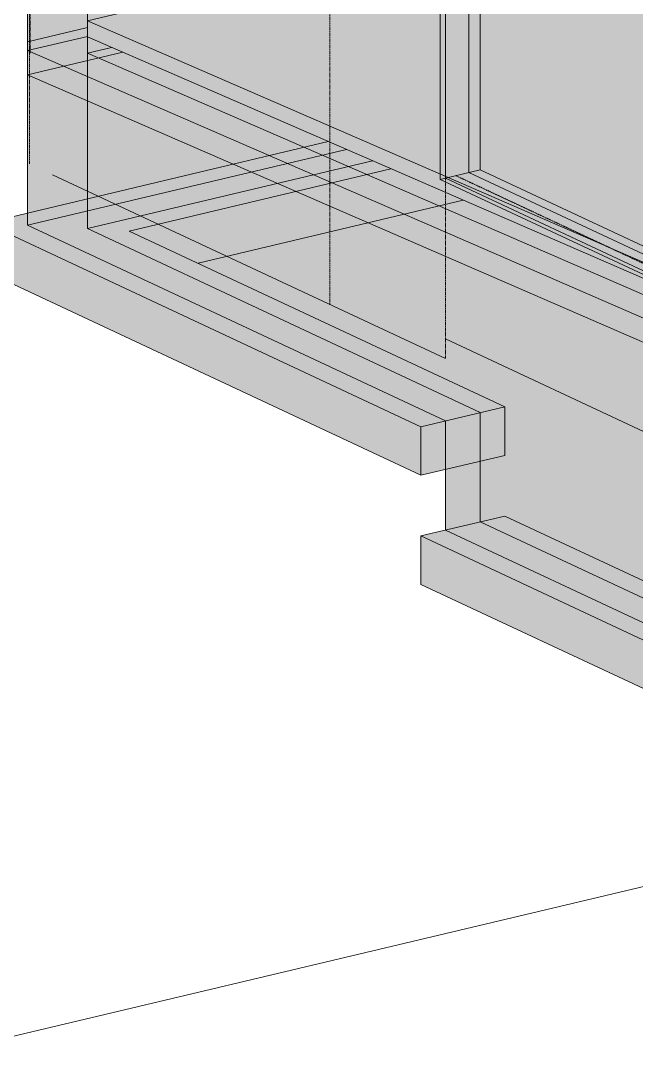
# Model space of a CAD drawing. Header units: inches. Extents: x -8719 to -3484, y -2874 to 4085.
# Drawn here: x -7245.1 to -7101.5, y -2491.1 to -2251.1 of the extents above; entities that cross this region are included whole.
import ezdxf

# ---------------------------------------------------------------- set-up
doc = ezdxf.new("R2010")
doc.units = ezdxf.units.IN
doc.header["$MEASUREMENT"] = 0
doc.linetypes.add('Dash 1_16_', pattern=[0.125, 0.0625, -0.0625])
for name, color, linetype, lineweight in [('A-DETL-1', 90, 'Dash 1_16_', 9), ('A-FLOR', 192, 'Continuous', 13), ('C-BLDG-PADS', 91, 'Continuous', 9), ('G-ANNO-SYMB', 111, 'Continuous', 9), ('I-WALL', 2, 'Continuous', 13), ('S-FNDN', 32, 'Continuous', 13)]:
    doc.layers.add(name, color=color, linetype=linetype, lineweight=lineweight)
for name, color, linetype, lineweight, transparency in [('A-WALL-PATT-3', 25, 'Continuous', 13, 0.4), ('C-BLDG-PADS-1', 91, 'Continuous', 9, 0.4), ('I-WALL-1', 2, 'Continuous', 13, 0.4), ('S-FNDN-2', 25, 'Continuous', 13, 0.4)]:
    doc.layers.add(name, color=color, linetype=linetype, lineweight=lineweight, transparency=transparency)

msp = doc.modelspace()

# ---------------------------------------------------------------- hatches: boundary and pattern name
at = {"layer": 'A-WALL-PATT-3'}
h = msp.add_hatch(color=256, dxfattribs=at)
h.paths.add_polyline_path([(-7237.69, -2294.52), (-7195.55, -2284.52), (-7237.69, -2266.23), (-7237.69, -2286.97)], flags=0)
h.paths.add_polyline_path([(-7237.69, -2256.68), (-7229.55, -2254.75), (-7229.55, -2251.1), (-7211.75, -2246.88), (-7211.93, -2246.8), (-7211.93, -2243.03), (-7206.13, -2241.65), (-7206.13, -2187.08), (-7235.55, -2173.31), (-7237.69, -2173.82), (-7237.69, -2253.03)], flags=0)
h.paths.add_polyline_path([(-7206.13, -2182.85), (-7206.13, -2166.33), (-7229.55, -2171.89), (-7225.42, -2173.82)], flags=0)
h = msp.add_hatch(color=256, dxfattribs=at)
h.paths.add_polyline_path([(-7243.49, -2295.89), (-7237.69, -2294.52), (-7237.69, -2266.23), (-7243.49, -2263.71), (-7243.49, -2271.1)], flags=0)
h.paths.add_polyline_path([(-7243.49, -2258.06), (-7237.69, -2256.68), (-7237.69, -2173.82), (-7243.49, -2171.11), (-7243.49, -2252.89)], flags=0)
h = msp.add_hatch(color=256, dxfattribs=at)
h.paths.add_polyline_path([(-7146.04, -2329.84), (-7146.04, -2306), (-7164.07, -2298.18), (-7197.01, -2306), (-7147.27, -2329.27)], flags=0)
h.paths.add_polyline_path([(-7206.13, -2241.65), (-7147.27, -2227.69), (-7147.27, -2216.13), (-7206.13, -2188.59), (-7206.13, -2230.61)], flags=0)
h = msp.add_hatch(color=256, dxfattribs=at)
h.paths.add_polyline_path([(-7197.01, -2306), (-7164.07, -2298.18), (-7185.19, -2289.02), (-7217.12, -2296.59), (-7199.66, -2304.76)], flags=0)
h.paths.add_polyline_path([(-7146.04, -2291.11), (-7146.04, -2285.38), (-7147.27, -2288.06), (-7147.27, -2227.69), (-7206.13, -2241.65), (-7206.13, -2245.54), (-7229.55, -2251.1), (-7229.55, -2254.87), (-7147.27, -2290.58)], flags=0)
for points in [[(-7147.27, -2288.06), (-7146.04, -2285.38), (-7146.04, -2227.4), (-7147.27, -2227.69), (-7147.27, -2286.97)], [(-7178.98, -2280.59), (-7173.35, -2279.26), (-7222.21, -2258.06), (-7229.55, -2258.06), (-7229.55, -2258.64), (-7190.95, -2275.39)], [(-7195.55, -2284.52), (-7178.98, -2280.59), (-7229.55, -2258.64), (-7229.55, -2259.95), (-7237.69, -2259.95), (-7237.69, -2266.23), (-7201.45, -2281.96)], [(-7168.62, -2285.08), (-7163, -2283.75), (-7173.35, -2279.26), (-7178.98, -2280.59), (-7171.27, -2283.93)], [(-7185.19, -2289.02), (-7168.62, -2285.08), (-7178.98, -2280.59), (-7195.55, -2284.52), (-7187.38, -2288.06)], [(-7047.6, -2333.83), (-7137.9, -2291.59), (-7137.9, -2294.64), (-7072.28, -2323.12)], [(-7237.69, -2301.47), (-7237.69, -2294.52), (-7243.49, -2295.89), (-7243.49, -2298.76), (-7239.33, -2300.7)], [(-7146.04, -2344.35), (-7146.04, -2334.58), (-7203.74, -2307.59), (-7197.01, -2306), (-7217.12, -2296.59), (-7237.69, -2301.47), (-7147.27, -2343.78)], [(-7146.04, -2334.58), (-7146.04, -2329.84), (-7197.01, -2306), (-7203.74, -2307.59), (-7147.27, -2334.01)], [(-6995.81, -2395.54), (-6995.81, -2369.25), (-6998.71, -2369.94), (-7137.9, -2309.54), (-7137.9, -2329.07), (-7001.51, -2392.87)], [(-6995.81, -2430.33), (-6995.81, -2395.54), (-7137.9, -2329.07), (-7137.9, -2338.39), (-7132.2, -2341.06), (-7132.2, -2352.38), (-7146.04, -2355.66), (-7146.04, -2369.8), (-7132.2, -2366.52), (-7001.51, -2427.66)]]:
    msp.add_hatch(color=256, dxfattribs=at).paths.add_polyline_path(points, flags=0)
h = msp.add_hatch(color=256, dxfattribs=at)
h.paths.add_polyline_path([(-7237.69, -2301.47), (-7185.19, -2289.02), (-7195.55, -2284.52), (-7237.69, -2294.52), (-7237.69, -2300.09)], flags=0)
h.paths.add_polyline_path([(-7211.75, -2246.88), (-7206.13, -2245.54), (-7206.13, -2241.65), (-7211.93, -2243.03), (-7211.93, -2246.8)], flags=0)
h = msp.add_hatch(color=256, dxfattribs=at)
h.paths.add_polyline_path([(-6995.81, -2440.09), (-6995.81, -2430.33), (-7132.2, -2366.52), (-7146.04, -2369.8), (-6998.71, -2438.73)], flags=0)
h.paths.add_polyline_path([(-7146.04, -2355.66), (-7132.2, -2352.38), (-7132.2, -2341.06), (-7137.9, -2338.39), (-7137.9, -2342.41), (-7146.04, -2344.35), (-7146.04, -2354.81)], flags=0)
at = {"layer": 'C-BLDG-PADS-1'}
h = msp.add_hatch(color=256, dxfattribs=at)
h.paths.add_polyline_path([(-6995.81, -2363.6), (-6990.57, -2362.35), (-6995.81, -2360.08), (-6995.81, -2362.35)], flags=0)
h.paths.add_polyline_path([(-7146.04, -2300.09), (-7144.21, -2300.09), (-7144.29, -2299.54), (-7137.9, -2299.54), (-7137.9, -2298.42), (-7146.04, -2294.88), (-7146.04, -2299.54)], flags=0)
h.paths.add_polyline_path([(-7237.69, -2259.95), (-7229.55, -2259.95), (-7229.55, -2254.75), (-7237.69, -2256.68), (-7237.69, -2258.68)], flags=0)
h = msp.add_hatch(color=256, dxfattribs=at)
h.paths.add_polyline_path([(-6990.57, -2362.35), (-6990.56, -2362.35), (-6990.56, -2361.37), (-6995.81, -2358.92), (-6995.81, -2360.08), (-6993.43, -2361.11)], flags=0)
h.paths.add_polyline_path([(-7137.9, -2298.42), (-7137.9, -2294.64), (-7141.87, -2292.92), (-7146.04, -2293.91), (-7146.04, -2294.88), (-7138.37, -2298.21)], flags=0)
h.paths.add_polyline_path([(-7222.21, -2258.06), (-7229.55, -2254.87), (-7229.55, -2258.06)], flags=0)
h = msp.add_hatch(color=256, dxfattribs=at)
h.paths.add_polyline_path([(-6998.71, -2364.28), (-6995.81, -2363.6), (-6995.81, -2360.08), (-7137.9, -2298.42), (-7137.9, -2303.88), (-7003.16, -2362.35)], flags=0)
h.paths.add_polyline_path([(-7146.04, -2300.35), (-7146.04, -2294.88), (-7147.49, -2294.25), (-7155.64, -2296.18), (-7146.64, -2300.09)], flags=0)
h.paths.add_polyline_path([(-7237.69, -2260.57), (-7237.69, -2256.68), (-7243.49, -2258.06), (-7239.13, -2259.95)], flags=0)
h = msp.add_hatch(color=256, dxfattribs=at)
h.paths.add_polyline_path([(-6998.71, -2369.94), (-6998.71, -2364.28), (-7137.9, -2303.88), (-7137.9, -2309.54), (-7003.87, -2367.7)], flags=0)
h.paths.add_polyline_path([(-7146.04, -2306), (-7146.04, -2300.35), (-7155.64, -2296.18), (-7164, -2298.21), (-7147.27, -2305.47)], flags=0)
h.paths.add_polyline_path([(-7237.69, -2266.23), (-7237.69, -2260.57), (-7243.49, -2258.06), (-7243.49, -2263.71), (-7241.07, -2264.77)], flags=0)
for points in [[(-7147.49, -2294.25), (-7146.04, -2293.91), (-7146.04, -2291.11), (-7163, -2283.75), (-7168.62, -2285.08), (-7156.26, -2290.45)], [(-7164.07, -2298.18), (-7155.64, -2296.18), (-7176.76, -2287.02), (-7185.19, -2289.02), (-7170.82, -2295.25)], [(-7155.64, -2296.18), (-7147.49, -2294.25), (-7168.62, -2285.08), (-7176.76, -2287.02), (-7163.41, -2292.81)], [(-7146.04, -2293.91), (-7141.87, -2292.92), (-7146.04, -2291.11)]]:
    msp.add_hatch(color=256, dxfattribs=at).paths.add_polyline_path(points, flags=0)
h = msp.add_hatch(color=256, dxfattribs=at)
h.paths.add_polyline_path([(-6995.81, -2360.08), (-6995.81, -2358.92), (-7073.04, -2322.79), (-7137.9, -2294.64), (-7137.9, -2298.42), (-6998.71, -2358.82)], flags=0)
h.paths.add_polyline_path([(-7146.04, -2294.88), (-7146.04, -2293.91), (-7147.49, -2294.25), (-7147.27, -2294.35)], flags=0)
at = {"layer": 'I-WALL-1'}
h = msp.add_hatch(color=256, dxfattribs=at)
h.paths.add_polyline_path([(-6985.16, -2357.3), (-6939.24, -2346.41), (-6939.24, -2329.58), (-6938.02, -2329.29), (-6931.79, -2332.2), (-6930.64, -2331.93), (-6930.64, -2332.74), (-6914.15, -2340.45), (-6883.74, -2333.24), (-6883.74, -2311.5), (-7095.96, -2219.41), (-7119.38, -2224.96), (-7125.18, -2222.45), (-7137.9, -2225.46), (-7137.9, -2285.84), (-6985.16, -2357.3)], flags=0)
h.paths.add_polyline_path([(-6875.59, -2331.31), (-6856.97, -2326.89), (-6856.97, -2323.72), (-6876.38, -2314.7), (-6876.65, -2314.58), (-6876.65, -2326.5), (-6876.04, -2326.36), (-6876.04, -2331.09), (-6875.59, -2331.31)], flags=0)
at = {"layer": 'S-FNDN'}
for points in [[(-7239.33, -2304.72), (-7233.63, -2303.37), (-7243.49, -2298.76), (-7243.49, -2295.89), (-7253.26, -2298.21), (-7241.07, -2303.91)], [(-7239.33, -2316.04), (-7239.33, -2304.72), (-7253.26, -2298.21), (-7253.26, -2309.52), (-7241.07, -2315.22)], [(-7151.75, -2345.7), (-7146.04, -2344.35), (-7233.63, -2303.37), (-7239.33, -2304.72), (-7154.64, -2344.35)], [(-7151.75, -2357.01), (-7151.75, -2345.7), (-7239.33, -2304.72), (-7239.33, -2316.04), (-7156.46, -2354.81)], [(-7151.75, -2357.01), (-7146.04, -2355.66), (-7146.04, -2344.35), (-7151.75, -2345.7), (-7151.75, -2354.81)], [(-7001.51, -2441.44), (-6995.81, -2440.09), (-7146.04, -2369.8), (-7151.75, -2371.16), (-7004.4, -2440.09)], [(-7001.51, -2452.76), (-7001.51, -2441.44), (-7151.75, -2371.16), (-7151.75, -2382.47), (-7025.7, -2441.44)]]:
    msp.add_hatch(color=256, dxfattribs=at).paths.add_polyline_path(points, flags=0)
at = {"layer": 'S-FNDN-2'}
for points in [[(-7146.04, -2287.77), (-7137.9, -2285.84), (-7137.9, -2225.46), (-7146.04, -2227.4), (-7146.04, -2287.34)], [(-6993.2, -2357.44), (-6987.66, -2356.13), (-7137.9, -2285.84), (-7137.9, -2291.59), (-7047.6, -2333.83), (-6995.64, -2356.38)], [(-7137.9, -2309.54), (-7137.9, -2299.54), (-7144.29, -2299.54), (-7144.21, -2300.09), (-7146.04, -2300.09), (-7146.04, -2306), (-7143.14, -2307.27)], [(-7137.9, -2338.39), (-7137.9, -2309.54), (-7146.04, -2306), (-7146.04, -2334.58), (-7138.54, -2338.09)]]:
    msp.add_hatch(color=256, dxfattribs=at).paths.add_polyline_path(points, flags=0)
h = msp.add_hatch(color=256, dxfattribs=at)
h.paths.add_polyline_path([(-7146.04, -2344.35), (-7137.9, -2342.41), (-7137.9, -2338.39), (-7146.04, -2334.58), (-7146.04, -2342.41)], flags=0)
h.paths.add_polyline_path([(-7137.9, -2294.64), (-7137.9, -2285.84), (-7146.04, -2287.77), (-7146.04, -2291.11), (-7145.51, -2291.34)], flags=0)

# ---------------------------------------------------------------- linework, layer by layer
at = {"layer": 'A-DETL-1'}
for p, q in [((-7243.06, -2171.31), (-7243.06, -2284.46)), ((-7242.88, -2170.96), (-7242.88, -2257.91)), ((-7173.02, -2204.08), (-7173.02, -2317.22)), ((-7146.04, -2216.7), (-7146.04, -2288.64)), ((-7242.88, -2257.91), (-7242.88, -2258.65)), ((-7143.6, -2287.19), (-6883.74, -2408.76)), ((-7146.04, -2288.64), (-7146.04, -2329.84))]:
    msp.add_line(p, q, dxfattribs=at)
at = {"layer": 'A-FLOR'}
for p, q in [((-7229.55, -2254.87), (-6990.56, -2358.58)), ((-7229.55, -2258.64), (-7223.93, -2257.31)), ((-6990.57, -2362.35), (-7229.55, -2258.64))]:
    msp.add_line(p, q, dxfattribs=at)
at = {"layer": 'C-BLDG-PADS'}
for p, q in [((-7229.55, -2254.75), (-7243.49, -2258.06)), ((-7243.49, -2258.06), (-6998.71, -2364.28)), ((-7243.49, -2263.71), (-7221.3, -2258.45)), ((-6998.71, -2369.94), (-7243.49, -2263.71))]:
    msp.add_line(p, q, dxfattribs=at)
at = {"layer": 'G-ANNO-SYMB'}
msp.add_line((-6850.73, -2393.75), (-7391.22, -2521.97), dxfattribs=at)
at = {"layer": 'I-WALL'}
for p, q in [((-7147.27, -2188.47), (-7147.27, -2288.06)), ((-7140.55, -2286.47), (-7140.55, -2188.64)), ((-6883.74, -2406.61), (-7140.55, -2286.47)), ((-7147.27, -2288.06), (-7146.04, -2287.77)), ((-7147.27, -2288.06), (-6882.76, -2411.81))]:
    msp.add_line(p, q, dxfattribs=at)
at = {"layer": 'S-FNDN'}
for p, q in [((-7229.55, -2299.54), (-7229.55, -2148.83)), ((-7243.49, -2298.76), (-7243.49, -2171.11)), ((-7137.9, -2188.01), (-7137.9, -2285.84)), ((-7146.04, -2287.77), (-7146.04, -2216.7)), ((-7206.13, -2245.54), (-7229.55, -2251.1)), ((-7229.55, -2251.1), (-6990.56, -2354.81)), ((-7243.49, -2255.97), (-7229.55, -2252.66)), ((-6990.56, -2358.58), (-7229.55, -2254.87)), ((-7173.35, -2279.26), (-7253.26, -2298.21)), ((-7169.09, -2281.11), (-7243.49, -2298.76)), ((-7229.55, -2299.54), (-7163, -2283.75)), ((-7146.04, -2329.84), (-7237.69, -2286.97)), ((-7219.78, -2300.09), (-7158.73, -2285.6)), ((-7146.04, -2287.77), (-7137.9, -2285.84)), ((-7137.9, -2285.84), (-6883.74, -2404.74)), ((-6881.54, -2411.52), (-7146.04, -2287.77)), ((-7203.74, -2307.59), (-7141.87, -2292.92)), ((-7253.26, -2298.21), (-7151.75, -2345.7)), ((-7243.49, -2298.76), (-7146.04, -2344.35)), ((-7137.9, -2342.41), (-7229.55, -2299.54)), ((-7132.2, -2341.06), (-7219.78, -2300.09)), ((-7253.26, -2309.52), (-7151.75, -2357.01)), ((-6995.81, -2395.54), (-7146.04, -2325.25)), ((-7132.2, -2341.06), (-7151.75, -2345.7)), ((-7137.9, -2367.87), (-7137.9, -2342.41)), ((-7132.2, -2352.38), (-7132.2, -2341.06)), ((-7146.04, -2344.35), (-7146.04, -2369.8)), ((-7151.75, -2345.7), (-7151.75, -2357.01)), ((-7151.75, -2357.01), (-7132.2, -2352.38)), ((-7151.75, -2371.16), (-7132.2, -2366.52)), ((-6990.56, -2436.8), (-7137.9, -2367.87)), ((-6981.96, -2436.8), (-7132.2, -2366.52)), ((-7151.75, -2382.47), (-7151.75, -2371.16)), ((-7151.75, -2371.16), (-7001.51, -2441.44)), ((-7146.04, -2369.8), (-6998.71, -2438.73)), ((-7151.75, -2382.47), (-7001.51, -2452.76))]:
    msp.add_line(p, q, dxfattribs=at)

doc.saveas('drawing.dxf')
